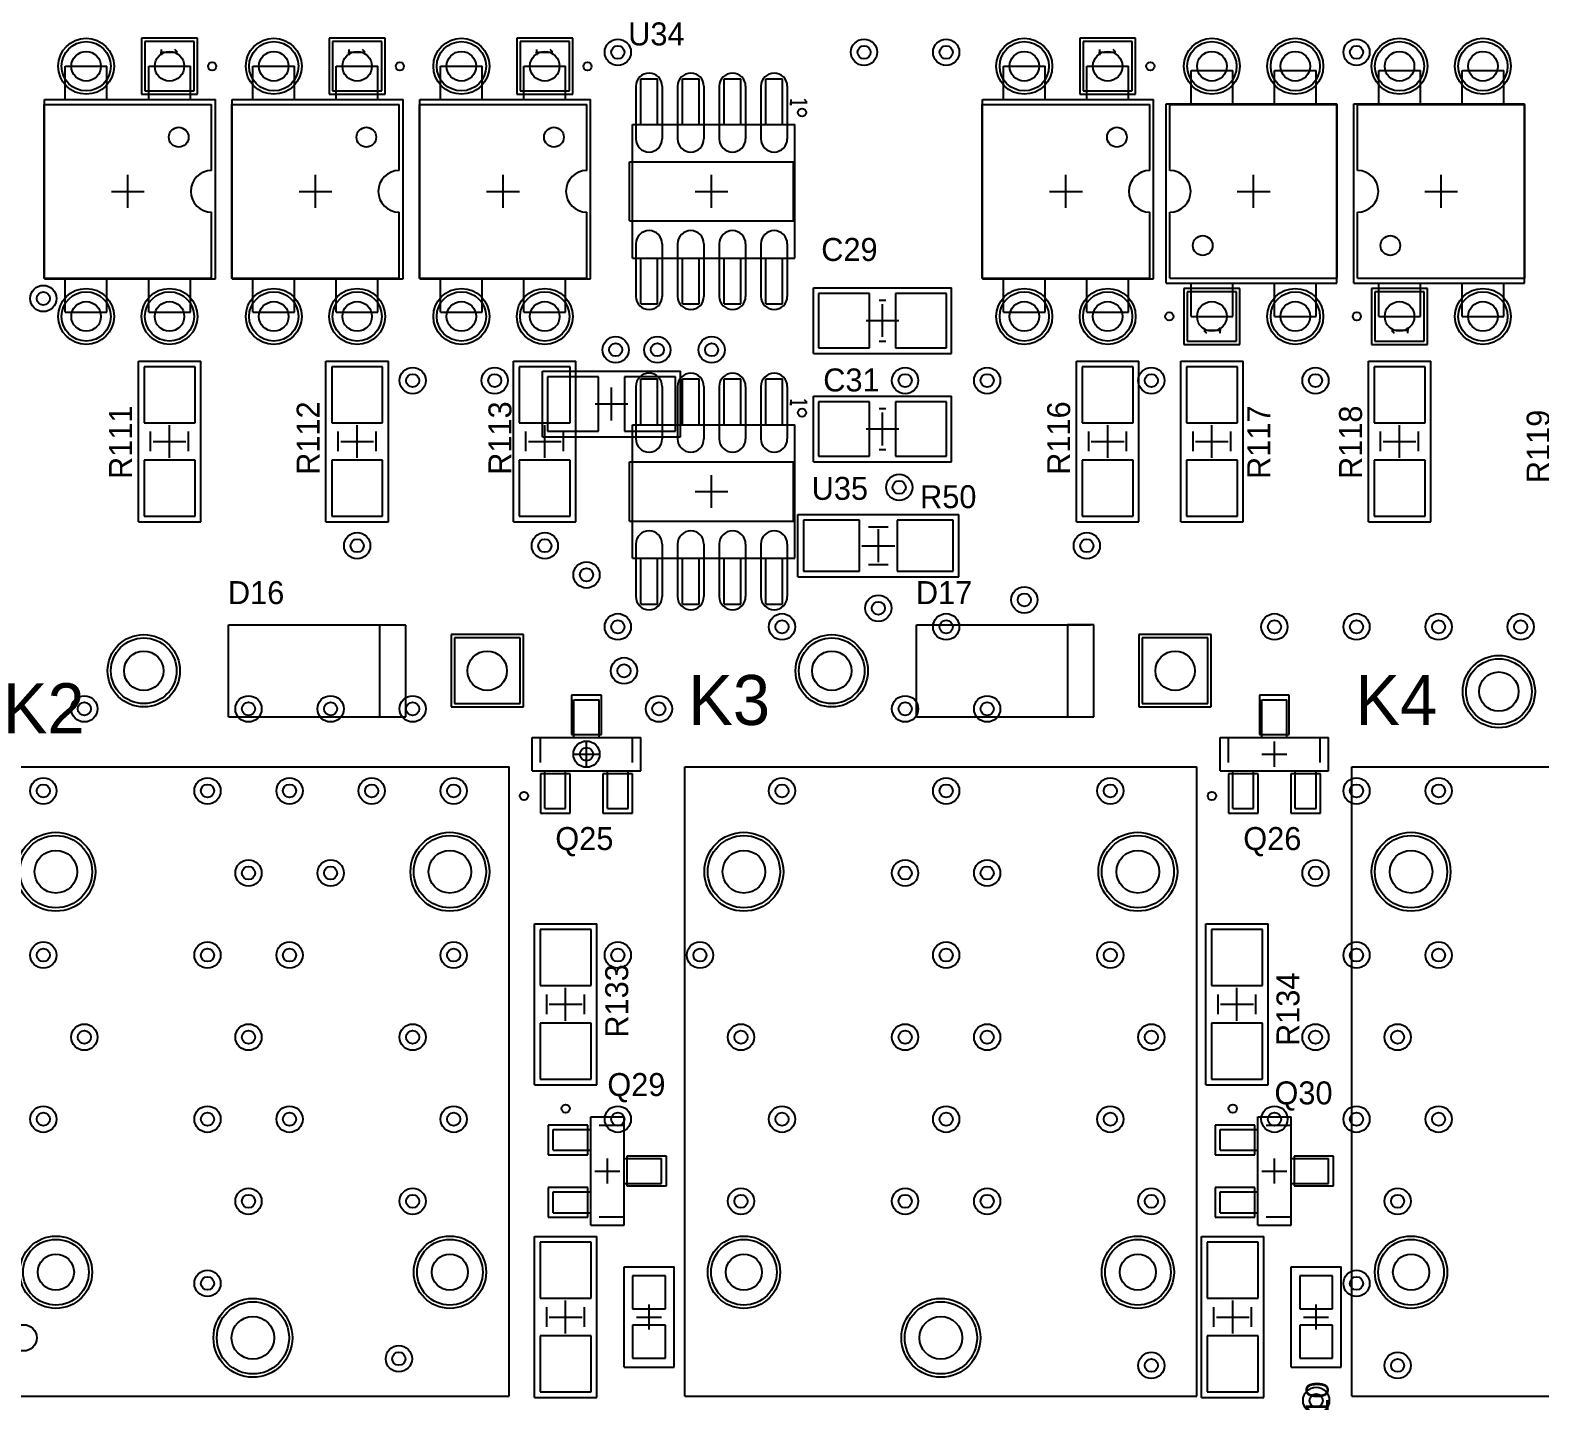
# Model space of a CAD drawing. Header units: millimetres. Extents: x 52 to 245, y 27 to 183.
# Drawn here: x 120.85 to 166.83, y 51.42 to 93.17 of the extents above; entities that cross this region are included whole.
import ezdxf

# ---------------------------------------------------------------- set-up
doc = ezdxf.new("R2010")
doc.units = ezdxf.units.MM
for name, color, linetype in [('BottomSolder', 6, 'Continuous'), ('Mechanical15', 56, 'Continuous'), ('MultiLayer', 9, 'Continuous'), ('PadHoleLayer', 156, 'Continuous'), ('TopOverlay', 2, 'Continuous'), ('TopSolder', 216, 'Continuous'), ('ViaHoleLayer', 16, 'Continuous')]:
    doc.layers.add(name, color=color, linetype=linetype)

msp = doc.modelspace()

# ---------------------------------------------------------------- linework, layer by layer
at = {"layer": 'BottomSolder'}
for p, q in [((125.946, 92.927), (124.243, 92.927)), ((124.243, 92.927), (124.243, 91.223)), ((125.946, 91.223), (125.946, 92.927)), ((131.661, 92.927), (129.958, 92.927)), ((129.958, 92.927), (129.958, 91.223)), ((131.661, 91.223), (131.661, 92.927)), ((137.376, 92.927), (135.673, 92.927)), ((135.673, 92.927), (135.673, 91.223)), ((137.376, 91.223), (137.376, 92.927)), ((154.522, 92.927), (152.818, 92.927)), ((152.818, 92.927), (152.818, 91.223)), ((154.522, 91.223), (154.522, 92.927)), ((124.243, 91.223), (125.946, 91.223)), ((129.958, 91.223), (131.661, 91.223)), ((135.673, 91.223), (137.376, 91.223)), ((152.818, 91.223), (154.522, 91.223)), ((157.697, 85.307), (155.993, 85.307)), ((155.993, 85.307), (155.993, 83.603)), ((157.697, 83.603), (157.697, 85.307)), ((163.412, 85.307), (161.708, 85.307)), ((161.708, 85.307), (161.708, 83.603)), ((163.412, 83.603), (163.412, 85.307)), ((155.993, 83.603), (157.697, 83.603)), ((161.708, 83.603), (163.412, 83.603)), ((138.159, 82.615), (136.605, 82.615)), ((136.605, 82.615), (136.605, 80.961)), ((138.159, 80.961), (138.159, 82.615)), ((140.509, 82.615), (138.955, 82.615)), ((138.955, 82.615), (138.955, 80.961)), ((140.509, 80.961), (140.509, 82.615)), ((136.605, 80.961), (138.159, 80.961)), ((138.955, 80.961), (140.509, 80.961)), ((133.668, 74.762), (133.668, 72.558)), ((135.872, 74.762), (133.668, 74.762)), ((135.872, 72.558), (135.872, 74.762)), ((154.623, 74.762), (154.623, 72.558)), ((156.827, 74.762), (154.623, 74.762)), ((156.827, 72.558), (156.827, 74.762)), ((133.668, 72.558), (135.872, 72.558)), ((154.623, 72.558), (156.827, 72.558))]:
    msp.add_line(p, q, dxfattribs=at)
for centre, radius in [((122.554, 92.075), 0.852), ((128.269, 92.075), 0.852), ((133.984, 92.075), 0.852), ((151.13, 92.075), 0.852), ((156.845, 92.075), 0.852), ((159.385, 92.075), 0.852), ((162.56, 92.075), 0.852), ((165.1, 92.075), 0.852), ((122.554, 84.455), 0.852), ((125.094, 84.455), 0.852), ((128.269, 84.455), 0.852), ((130.809, 84.455), 0.852), ((133.984, 84.455), 0.852), ((136.524, 84.455), 0.852), ((151.13, 84.455), 0.852), ((153.67, 84.455), 0.852), ((159.385, 84.455), 0.852), ((165.1, 84.455), 0.852), ((124.31, 73.66), 1.102), ((145.265, 73.66), 1.102), ((165.585, 73.025), 1.102), ((121.635, 67.54), 1.202), ((133.635, 67.54), 1.202), ((142.59, 67.54), 1.202), ((154.59, 67.54), 1.202), ((162.91, 67.54), 1.202), ((121.635, 55.34), 1.102), ((133.635, 55.34), 1.102), ((142.59, 55.34), 1.102), ((154.59, 55.34), 1.102), ((162.91, 55.34), 1.102), ((127.635, 53.34), 1.202), ((148.59, 53.34), 1.202)]:
    msp.add_circle(centre, radius, dxfattribs=at)
at = {"layer": 'Mechanical15'}
for p, q in [((124.84, 92.583), (124.84, 92.416)), ((124.84, 92.416), (124.84, 92.5)), ((124.84, 92.5), (125.34, 92.5)), ((125.34, 92.5), (125.257, 92.583)), ((130.555, 92.583), (130.555, 92.416)), ((130.555, 92.416), (130.555, 92.5)), ((130.555, 92.5), (131.055, 92.5)), ((131.055, 92.5), (130.972, 92.583)), ((136.27, 92.583), (136.27, 92.416)), ((136.27, 92.416), (136.27, 92.5)), ((136.27, 92.5), (136.77, 92.5)), ((136.77, 92.5), (136.687, 92.583)), ((153.416, 92.583), (153.416, 92.416)), ((153.416, 92.416), (153.416, 92.5)), ((153.416, 92.5), (153.916, 92.5)), ((153.916, 92.5), (153.833, 92.583)), ((121.919, 91.059), (121.919, 92.075)), ((121.919, 92.075), (123.189, 92.075)), ((123.189, 91.059), (123.189, 92.075)), ((124.459, 92.075), (125.729, 92.075)), ((124.459, 91.059), (124.459, 92.075)), ((125.729, 91.059), (125.729, 92.075)), ((127.634, 91.059), (127.634, 92.075)), ((127.634, 92.075), (128.904, 92.075)), ((128.904, 91.059), (128.904, 92.075)), ((130.174, 92.075), (131.444, 92.075)), ((130.174, 91.059), (130.174, 92.075)), ((131.444, 91.059), (131.444, 92.075)), ((133.349, 91.059), (133.349, 92.075)), ((133.349, 92.075), (134.619, 92.075)), ((134.619, 91.059), (134.619, 92.075)), ((135.889, 92.075), (137.159, 92.075)), ((135.889, 91.059), (135.889, 92.075)), ((137.159, 91.059), (137.159, 92.075)), ((150.495, 92.075), (151.765, 92.075)), ((150.495, 91.059), (150.495, 92.075)), ((151.765, 91.059), (151.765, 92.075)), ((153.035, 91.059), (153.035, 92.075)), ((153.035, 92.075), (154.305, 92.075)), ((154.305, 91.059), (154.305, 92.075)), ((139.446, 91.694), (139.954, 91.694)), ((139.446, 90.297), (139.446, 91.694)), ((139.954, 90.297), (139.954, 91.694)), ((140.716, 91.694), (141.224, 91.694)), ((140.716, 90.297), (140.716, 91.694)), ((141.224, 90.297), (141.224, 91.694)), ((141.986, 91.694), (142.494, 91.694)), ((141.986, 90.297), (141.986, 91.694)), ((142.494, 90.297), (142.494, 91.694)), ((143.256, 90.297), (143.256, 91.694)), ((143.256, 91.694), (143.764, 91.694)), ((143.764, 90.297), (143.764, 91.694)), ((156.21, 90.932), (156.21, 91.948)), ((156.21, 91.948), (157.48, 91.948)), ((157.48, 90.932), (157.48, 91.948)), ((158.75, 90.932), (158.75, 91.948)), ((158.75, 91.948), (160.02, 91.948)), ((160.02, 90.932), (160.02, 91.948)), ((161.925, 90.932), (161.925, 91.948)), ((161.925, 91.948), (163.195, 91.948)), ((163.195, 90.932), (163.195, 91.948)), ((164.465, 90.932), (164.465, 91.948)), ((164.465, 91.948), (165.735, 91.948)), ((165.735, 90.932), (165.735, 91.948)), ((121.284, 85.598), (121.284, 91.059)), ((121.284, 91.059), (126.491, 91.059)), ((126.491, 85.598), (126.491, 91.059)), ((126.999, 85.598), (126.999, 91.059)), ((126.999, 91.059), (132.206, 91.059)), ((132.206, 85.598), (132.206, 91.059)), ((132.714, 85.598), (132.714, 91.059)), ((132.714, 91.059), (137.921, 91.059)), ((137.921, 85.598), (137.921, 91.059)), ((144.018, 91.059), (144.018, 90.892)), ((144.518, 90.976), (144.435, 91.059)), ((149.86, 91.059), (155.067, 91.059)), ((149.86, 85.598), (149.86, 91.059)), ((155.067, 85.598), (155.067, 91.059)), ((144.018, 90.892), (144.018, 90.976)), ((144.018, 90.976), (144.518, 90.976)), ((155.448, 85.471), (155.448, 90.932)), ((155.448, 90.932), (160.655, 90.932)), ((160.655, 85.471), (160.655, 90.932)), ((161.163, 85.471), (161.163, 90.932)), ((161.163, 90.932), (166.37, 90.932)), ((166.37, 85.471), (166.37, 90.932)), ((139.192, 86.233), (139.192, 90.297)), ((139.192, 90.297), (144.145, 90.297)), ((144.145, 86.233), (144.145, 90.297)), ((123.824, 87.765), (123.824, 88.765)), ((129.539, 87.765), (129.539, 88.765)), ((135.254, 87.765), (135.254, 88.765)), ((141.605, 87.765), (141.605, 88.765)), ((152.4, 87.765), (152.4, 88.765)), ((158.115, 87.765), (158.115, 88.765)), ((163.83, 87.765), (163.83, 88.765)), ((123.324, 88.265), (124.324, 88.265)), ((129.039, 88.265), (130.039, 88.265)), ((134.754, 88.265), (135.754, 88.265)), ((141.105, 88.265), (142.105, 88.265)), ((151.9, 88.265), (152.9, 88.265)), ((157.615, 88.265), (158.615, 88.265)), ((163.33, 88.265), (164.33, 88.265)), ((139.192, 86.233), (144.145, 86.233)), ((139.446, 84.836), (139.446, 86.233)), ((139.954, 84.836), (139.954, 86.233)), ((140.716, 84.836), (140.716, 86.233)), ((141.224, 84.836), (141.224, 86.233)), ((141.986, 84.836), (141.986, 86.233)), ((142.494, 84.836), (142.494, 86.233)), ((143.256, 84.836), (143.256, 86.233)), ((143.764, 84.836), (143.764, 86.233)), ((121.284, 85.598), (126.491, 85.598)), ((121.919, 84.582), (121.919, 85.598)), ((123.189, 84.582), (123.189, 85.598)), ((124.459, 84.582), (124.459, 85.598)), ((125.729, 84.582), (125.729, 85.598)), ((126.999, 85.598), (132.206, 85.598)), ((127.634, 84.582), (127.634, 85.598)), ((128.904, 84.582), (128.904, 85.598)), ((130.174, 84.582), (130.174, 85.598)), ((131.444, 84.582), (131.444, 85.598)), ((132.714, 85.598), (137.921, 85.598)), ((133.349, 84.582), (133.349, 85.598)), ((134.619, 84.582), (134.619, 85.598)), ((135.889, 84.582), (135.889, 85.598)), ((137.159, 84.582), (137.159, 85.598)), ((149.86, 85.598), (155.067, 85.598)), ((150.495, 84.582), (150.495, 85.598)), ((151.765, 84.582), (151.765, 85.598)), ((153.035, 84.582), (153.035, 85.598)), ((154.305, 84.582), (154.305, 85.598)), ((144.712, 83.328), (144.712, 85.328)), ((144.712, 85.328), (148.912, 85.328)), ((148.912, 83.328), (148.912, 85.328)), ((155.448, 85.471), (160.655, 85.471)), ((156.21, 84.455), (156.21, 85.471)), ((157.48, 84.455), (157.48, 85.471)), ((158.75, 84.455), (158.75, 85.471)), ((160.02, 84.455), (160.02, 85.471)), ((161.163, 85.471), (166.37, 85.471)), ((161.925, 84.455), (161.925, 85.471)), ((163.195, 84.455), (163.195, 85.471)), ((164.465, 84.455), (164.465, 85.471)), ((165.735, 84.455), (165.735, 85.471)), ((139.446, 84.836), (139.954, 84.836)), ((140.716, 84.836), (141.224, 84.836)), ((141.986, 84.836), (142.494, 84.836)), ((143.256, 84.836), (143.764, 84.836)), ((146.812, 83.828), (146.812, 84.828)), ((121.919, 84.582), (123.189, 84.582)), ((124.459, 84.582), (125.729, 84.582)), ((127.634, 84.582), (128.904, 84.582)), ((130.174, 84.582), (131.444, 84.582)), ((133.349, 84.582), (134.619, 84.582)), ((135.889, 84.582), (137.159, 84.582)), ((146.312, 84.328), (147.312, 84.328)), ((150.495, 84.582), (151.765, 84.582)), ((153.035, 84.582), (154.305, 84.582)), ((156.21, 84.455), (157.48, 84.455)), ((158.75, 84.455), (160.02, 84.455)), ((161.925, 84.455), (163.195, 84.455)), ((164.465, 84.455), (165.735, 84.455)), ((157.099, 84.03), (156.599, 84.03)), ((156.599, 84.03), (156.682, 83.947)), ((157.099, 83.947), (157.099, 84.114)), ((157.099, 84.114), (157.099, 84.03)), ((162.814, 84.03), (162.314, 84.03)), ((162.314, 84.03), (162.397, 83.947)), ((162.814, 83.947), (162.814, 84.114)), ((162.814, 84.114), (162.814, 84.03)), ((144.712, 83.328), (148.912, 83.328)), ((124.144, 83.095), (126.044, 83.095)), ((124.144, 78.195), (124.144, 83.095)), ((126.044, 78.195), (126.044, 83.095)), ((129.859, 83.095), (131.759, 83.095)), ((129.859, 78.195), (129.859, 83.095)), ((131.759, 78.195), (131.759, 83.095)), ((135.574, 83.095), (137.474, 83.095)), ((135.574, 78.195), (135.574, 83.095)), ((136.457, 80.788), (136.457, 82.788)), ((136.457, 82.788), (140.657, 82.788)), ((137.474, 78.195), (137.474, 83.095)), ((140.657, 80.788), (140.657, 82.788)), ((152.72, 83.095), (154.62, 83.095)), ((152.72, 78.195), (152.72, 83.095)), ((154.62, 78.195), (154.62, 83.095)), ((155.895, 83.095), (157.795, 83.095)), ((155.895, 78.195), (155.895, 83.095)), ((157.795, 78.195), (157.795, 83.095)), ((161.61, 83.095), (163.51, 83.095)), ((161.61, 78.195), (161.61, 83.095)), ((163.51, 78.195), (163.51, 83.095)), ((139.446, 81.153), (139.446, 82.55)), ((139.446, 82.55), (139.954, 82.55)), ((139.954, 81.153), (139.954, 82.55)), ((140.716, 81.153), (140.716, 82.55)), ((140.716, 82.55), (141.224, 82.55)), ((141.224, 81.153), (141.224, 82.55)), ((141.986, 81.153), (141.986, 82.55)), ((141.986, 82.55), (142.494, 82.55)), ((142.494, 81.153), (142.494, 82.55)), ((143.256, 82.55), (143.764, 82.55)), ((143.256, 81.153), (143.256, 82.55)), ((143.764, 81.153), (143.764, 82.55)), ((138.557, 81.288), (138.557, 82.288)), ((144.018, 81.915), (144.018, 81.748)), ((144.518, 81.832), (144.435, 81.915)), ((144.712, 80.026), (144.712, 82.026)), ((144.712, 82.026), (148.912, 82.026)), ((148.912, 80.026), (148.912, 82.026)), ((138.057, 81.788), (139.057, 81.788)), ((144.018, 81.748), (144.018, 81.832)), ((144.018, 81.832), (144.518, 81.832)), ((146.812, 80.526), (146.812, 81.526)), ((125.094, 80.145), (125.094, 81.145)), ((130.809, 80.145), (130.809, 81.145)), ((136.524, 80.145), (136.524, 81.145)), ((139.192, 81.153), (144.145, 81.153)), ((139.192, 77.089), (139.192, 81.153)), ((144.145, 77.089), (144.145, 81.153)), ((146.312, 81.026), (147.312, 81.026)), ((153.67, 80.145), (153.67, 81.145)), ((156.845, 80.145), (156.845, 81.145)), ((162.56, 80.145), (162.56, 81.145)), ((124.594, 80.645), (125.594, 80.645)), ((130.309, 80.645), (131.309, 80.645)), ((136.024, 80.645), (137.024, 80.645)), ((136.457, 80.788), (140.657, 80.788)), ((153.17, 80.645), (154.17, 80.645)), ((156.345, 80.645), (157.345, 80.645)), ((162.06, 80.645), (163.06, 80.645)), ((144.712, 80.026), (148.912, 80.026)), ((141.605, 78.621), (141.605, 79.621)), ((141.105, 79.121), (142.105, 79.121)), ((124.144, 78.195), (126.044, 78.195)), ((129.859, 78.195), (131.759, 78.195)), ((135.574, 78.195), (137.474, 78.195)), ((144.235, 78.42), (149.135, 78.42)), ((144.235, 76.52), (144.235, 78.42)), ((149.135, 76.52), (149.135, 78.42)), ((152.72, 78.195), (154.62, 78.195)), ((155.895, 78.195), (157.795, 78.195)), ((161.61, 78.195), (163.51, 78.195)), ((146.685, 76.97), (146.685, 77.97)), ((146.185, 77.47), (147.185, 77.47)), ((139.192, 77.089), (144.145, 77.089)), ((139.446, 75.692), (139.446, 77.089)), ((139.954, 75.692), (139.954, 77.089)), ((140.716, 75.692), (140.716, 77.089)), ((141.224, 75.692), (141.224, 77.089)), ((141.986, 75.692), (141.986, 77.089)), ((142.494, 75.692), (142.494, 77.089)), ((143.256, 75.692), (143.256, 77.089)), ((143.764, 75.692), (143.764, 77.089)), ((144.235, 76.52), (149.135, 76.52)), ((139.446, 75.692), (139.954, 75.692)), ((140.716, 75.692), (141.224, 75.692)), ((141.986, 75.692), (142.494, 75.692)), ((143.256, 75.692), (143.764, 75.692)), ((137.414, 71.628), (137.414, 72.771)), ((137.414, 72.771), (138.176, 72.771)), ((138.176, 71.628), (138.176, 72.771)), ((158.369, 72.771), (159.131, 72.771)), ((158.369, 71.628), (158.369, 72.771)), ((159.131, 71.628), (159.131, 72.771)), ((136.144, 70.612), (136.144, 71.628)), ((136.144, 71.628), (139.446, 71.628)), ((137.795, 70.739), (137.795, 71.501)), ((139.446, 70.612), (139.446, 71.628)), ((157.099, 71.628), (160.401, 71.628)), ((157.099, 70.612), (157.099, 71.628)), ((158.75, 70.739), (158.75, 71.501)), ((160.401, 70.612), (160.401, 71.628)), ((137.414, 71.12), (138.176, 71.12)), ((158.369, 71.12), (159.131, 71.12)), ((136.144, 70.612), (139.446, 70.612)), ((136.525, 69.469), (136.525, 70.612)), ((137.16, 69.469), (137.16, 70.612)), ((138.43, 69.469), (138.43, 70.612)), ((139.065, 69.469), (139.065, 70.612)), ((157.099, 70.612), (160.401, 70.612)), ((157.48, 69.469), (157.48, 70.612)), ((158.115, 69.469), (158.115, 70.612)), ((159.385, 69.469), (159.385, 70.612)), ((160.02, 69.469), (160.02, 70.612)), ((136.525, 69.469), (137.16, 69.469)), ((138.43, 69.469), (139.065, 69.469)), ((157.48, 69.469), (158.115, 69.469)), ((159.385, 69.469), (160.02, 69.469)), ((136.21, 65.95), (138.11, 65.95)), ((136.21, 61.05), (136.21, 65.95)), ((138.11, 61.05), (138.11, 65.95)), ((156.657, 65.95), (158.557, 65.95)), ((156.657, 61.05), (156.657, 65.95)), ((158.557, 61.05), (158.557, 65.95)), ((137.16, 63), (137.16, 64)), ((157.607, 63), (157.607, 64)), ((136.66, 63.5), (137.66, 63.5)), ((157.107, 63.5), (158.107, 63.5)), ((136.21, 61.05), (138.11, 61.05)), ((156.657, 61.05), (158.557, 61.05)), ((137.922, 56.769), (137.922, 60.071)), ((137.922, 60.071), (138.938, 60.071)), ((138.938, 56.769), (138.938, 60.071)), ((158.242, 60.071), (159.258, 60.071)), ((158.242, 56.769), (158.242, 60.071)), ((159.258, 56.769), (159.258, 60.071)), ((136.779, 59.055), (136.779, 59.69)), ((136.779, 59.69), (137.922, 59.69)), ((157.099, 59.69), (158.242, 59.69)), ((157.099, 59.055), (157.099, 59.69)), ((136.779, 59.055), (137.922, 59.055)), ((157.099, 59.055), (158.242, 59.055)), ((138.049, 58.42), (138.811, 58.42)), ((138.43, 58.039), (138.43, 58.801)), ((138.938, 58.801), (140.081, 58.801)), ((140.081, 58.039), (140.081, 58.801)), ((158.369, 58.42), (159.131, 58.42)), ((158.75, 58.039), (158.75, 58.801)), ((159.258, 58.801), (160.401, 58.801)), ((160.401, 58.039), (160.401, 58.801)), ((138.938, 58.039), (140.081, 58.039)), ((159.258, 58.039), (160.401, 58.039)), ((136.779, 57.15), (136.779, 57.785)), ((136.779, 57.785), (137.922, 57.785)), ((157.099, 57.785), (158.242, 57.785)), ((157.099, 57.15), (157.099, 57.785)), ((136.779, 57.15), (137.922, 57.15)), ((157.099, 57.15), (158.242, 57.15)), ((137.922, 56.769), (138.938, 56.769)), ((158.242, 56.769), (159.258, 56.769)), ((136.21, 56.425), (138.11, 56.425)), ((136.21, 51.525), (136.21, 56.425)), ((138.11, 51.525), (138.11, 56.425)), ((156.53, 56.425), (158.43, 56.425)), ((156.53, 51.525), (156.53, 56.425)), ((158.43, 51.525), (158.43, 56.425)), ((138.938, 55.499), (140.462, 55.499)), ((138.938, 52.451), (138.938, 55.499)), ((140.462, 52.451), (140.462, 55.499)), ((159.258, 55.499), (160.782, 55.499)), ((159.258, 52.451), (159.258, 55.499)), ((160.782, 52.451), (160.782, 55.499)), ((137.16, 53.475), (137.16, 54.475)), ((139.7, 53.594), (139.7, 54.356)), ((157.48, 53.475), (157.48, 54.475)), ((160.02, 53.594), (160.02, 54.356)), ((136.66, 53.975), (137.66, 53.975)), ((139.319, 53.975), (140.081, 53.975)), ((156.98, 53.975), (157.98, 53.975)), ((159.639, 53.975), (160.401, 53.975)), ((138.938, 52.451), (140.462, 52.451)), ((159.258, 52.451), (160.782, 52.451)), ((136.21, 51.525), (138.11, 51.525)), ((156.53, 51.525), (158.43, 51.525))]:
    msp.add_line(p, q, dxfattribs=at)
at = {"layer": 'MultiLayer'}
for p, q in [((125.844, 92.825), (124.344, 92.825)), ((124.344, 92.825), (124.344, 91.325)), ((125.844, 91.325), (125.844, 92.825)), ((131.559, 92.825), (130.059, 92.825)), ((130.059, 92.825), (130.059, 91.325)), ((131.559, 91.325), (131.559, 92.825)), ((137.274, 92.825), (135.774, 92.825)), ((135.774, 92.825), (135.774, 91.325)), ((137.274, 91.325), (137.274, 92.825)), ((154.42, 92.825), (152.92, 92.825)), ((152.92, 92.825), (152.92, 91.325)), ((154.42, 91.325), (154.42, 92.825)), ((124.344, 91.325), (125.844, 91.325)), ((130.059, 91.325), (131.559, 91.325)), ((135.774, 91.325), (137.274, 91.325)), ((152.92, 91.325), (154.42, 91.325)), ((157.595, 85.205), (156.095, 85.205)), ((156.095, 85.205), (156.095, 83.705)), ((157.595, 83.705), (157.595, 85.205)), ((163.31, 85.205), (161.81, 85.205)), ((161.81, 85.205), (161.81, 83.705)), ((163.31, 83.705), (163.31, 85.205)), ((156.095, 83.705), (157.595, 83.705)), ((161.81, 83.705), (163.31, 83.705)), ((133.77, 74.66), (133.77, 72.66)), ((135.77, 74.66), (133.77, 74.66)), ((135.77, 72.66), (135.77, 74.66)), ((154.725, 74.66), (154.725, 72.66)), ((156.725, 74.66), (154.725, 74.66)), ((156.725, 72.66), (156.725, 74.66)), ((133.77, 72.66), (135.77, 72.66)), ((154.725, 72.66), (156.725, 72.66))]:
    msp.add_line(p, q, dxfattribs=at)
for centre, radius in [((138.75, 92.5), 0.4), ((146.25, 92.5), 0.4), ((148.75, 92.5), 0.4), ((161.25, 92.5), 0.4), ((122.554, 92.075), 0.75), ((128.269, 92.075), 0.75), ((133.984, 92.075), 0.75), ((151.13, 92.075), 0.75), ((156.845, 92.075), 0.75), ((159.385, 92.075), 0.75), ((162.56, 92.075), 0.75), ((165.1, 92.075), 0.75), ((121.25, 85), 0.4), ((122.554, 84.455), 0.75), ((125.094, 84.455), 0.75), ((128.269, 84.455), 0.75), ((130.809, 84.455), 0.75), ((133.984, 84.455), 0.75), ((136.524, 84.455), 0.75), ((151.13, 84.455), 0.75), ((153.67, 84.455), 0.75), ((159.385, 84.455), 0.75), ((165.1, 84.455), 0.75), ((138.684, 83.439), 0.4), ((139.954, 83.439), 0.4), ((141.605, 83.439), 0.4), ((132.5, 82.5), 0.4), ((135, 82.5), 0.4), ((147.5, 82.5), 0.4), ((150, 82.5), 0.4), ((155, 82.5), 0.4), ((160, 82.5), 0.4), ((147.32, 79.248), 0.4), ((130.81, 77.47), 0.4), ((136.525, 77.47), 0.4), ((153.035, 77.47), 0.4), ((137.795, 76.581), 0.4), ((146.685, 75.565), 0.4), ((151.13, 75.819), 0.4), ((138.75, 75), 0.4), ((143.75, 75), 0.4), ((148.75, 75), 0.4), ((158.75, 75), 0.4), ((161.25, 75), 0.4), ((163.75, 75), 0.4), ((166.25, 75), 0.4), ((124.31, 73.66), 1), ((145.265, 73.66), 1), ((138.938, 73.66), 0.4), ((165.585, 73.025), 1), ((122.5, 72.5), 0.4), ((127.5, 72.5), 0.4), ((130, 72.5), 0.4), ((132.5, 72.5), 0.4), ((140, 72.5), 0.4), ((147.5, 72.5), 0.4), ((150, 72.5), 0.4), ((137.795, 71.12), 0.4), ((121.25, 70), 0.4), ((126.25, 70), 0.4), ((128.75, 70), 0.4), ((131.25, 70), 0.4), ((133.75, 70), 0.4), ((143.75, 70), 0.4), ((148.75, 70), 0.4), ((153.75, 70), 0.4), ((161.25, 70), 0.4), ((163.75, 70), 0.4), ((121.635, 67.54), 1.1), ((133.635, 67.54), 1.1), ((142.59, 67.54), 1.1), ((154.59, 67.54), 1.1), ((162.91, 67.54), 1.1), ((127.5, 67.5), 0.4), ((130, 67.5), 0.4), ((147.5, 67.5), 0.4), ((150, 67.5), 0.4), ((160, 67.5), 0.4), ((121.25, 65), 0.4), ((126.25, 65), 0.4), ((128.75, 65), 0.4), ((133.75, 65), 0.4), ((138.75, 65), 0.4), ((141.25, 65), 0.4), ((148.75, 65), 0.4), ((153.75, 65), 0.4), ((161.25, 65), 0.4), ((163.75, 65), 0.4), ((122.5, 62.5), 0.4), ((127.5, 62.5), 0.4), ((132.5, 62.5), 0.4), ((142.5, 62.5), 0.4), ((147.5, 62.5), 0.4), ((150, 62.5), 0.4), ((155, 62.5), 0.4), ((160, 62.5), 0.4), ((162.5, 62.5), 0.4), ((121.25, 60), 0.4), ((126.25, 60), 0.4), ((128.75, 60), 0.4), ((133.75, 60), 0.4), ((138.75, 60), 0.4), ((143.75, 60), 0.4), ((148.75, 60), 0.4), ((153.75, 60), 0.4), ((158.75, 60), 0.4), ((161.25, 60), 0.4), ((163.75, 60), 0.4), ((127.5, 57.5), 0.4), ((132.5, 57.5), 0.4), ((142.5, 57.5), 0.4), ((147.5, 57.5), 0.4), ((150, 57.5), 0.4), ((155, 57.5), 0.4), ((162.5, 57.5), 0.4), ((121.635, 55.34), 1), ((133.635, 55.34), 1), ((142.59, 55.34), 1), ((154.59, 55.34), 1), ((162.91, 55.34), 1), ((126.25, 55), 0.4), ((161.25, 55), 0.4), ((127.635, 53.34), 1.1), ((148.59, 53.34), 1.1), ((120.65, 53.34), 0.4), ((132.08, 52.705), 0.4), ((155, 52.5), 0.4), ((162.5, 52.5), 0.4), ((160.02, 51.435), 0.4)]:
    msp.add_circle(centre, radius, dxfattribs=at)
at = {"layer": 'PadHoleLayer'}
for centre, radius in [((122.554, 92.075), 0.45), ((125.094, 92.075), 0.45), ((128.269, 92.075), 0.45), ((130.809, 92.075), 0.45), ((133.984, 92.075), 0.45), ((136.524, 92.075), 0.45), ((151.13, 92.075), 0.45), ((153.67, 92.075), 0.45), ((156.845, 92.075), 0.45), ((159.385, 92.075), 0.45), ((162.56, 92.075), 0.45), ((165.1, 92.075), 0.45), ((122.554, 84.455), 0.45), ((125.094, 84.455), 0.45), ((128.269, 84.455), 0.45), ((130.809, 84.455), 0.45), ((133.984, 84.455), 0.45), ((136.524, 84.455), 0.45), ((151.13, 84.455), 0.45), ((153.67, 84.455), 0.45), ((156.845, 84.455), 0.45), ((159.385, 84.455), 0.45), ((162.56, 84.455), 0.45), ((165.1, 84.455), 0.45), ((124.31, 73.66), 0.6), ((134.77, 73.66), 0.6), ((145.265, 73.66), 0.6), ((155.725, 73.66), 0.6), ((165.585, 73.025), 0.6), ((121.635, 67.54), 0.65), ((133.635, 67.54), 0.65), ((142.59, 67.54), 0.65), ((154.59, 67.54), 0.65), ((162.91, 67.54), 0.65), ((121.635, 55.34), 0.55), ((133.635, 55.34), 0.55), ((142.59, 55.34), 0.55), ((154.59, 55.34), 0.55), ((162.91, 55.34), 0.55), ((127.635, 53.34), 0.65), ((148.59, 53.34), 0.65)]:
    msp.add_circle(centre, radius, dxfattribs=at)
at = {"layer": 'TopOverlay'}
for p, q in [((121.274, 85.615), (121.274, 90.915)), ((121.274, 90.915), (126.374, 90.915)), ((126.374, 88.9), (126.374, 90.915)), ((126.989, 85.615), (126.989, 90.915)), ((126.989, 90.915), (132.089, 90.915)), ((132.089, 88.9), (132.089, 90.915)), ((132.704, 85.615), (132.704, 90.915)), ((132.704, 90.915), (137.804, 90.915)), ((137.804, 88.9), (137.804, 90.915)), ((149.85, 90.915), (154.95, 90.915)), ((149.85, 85.615), (149.85, 90.915)), ((154.95, 88.9), (154.95, 90.915)), ((155.565, 88.9), (155.565, 90.915)), ((155.565, 90.915), (160.665, 90.915)), ((160.665, 85.615), (160.665, 90.915)), ((161.28, 88.9), (161.28, 90.915)), ((161.28, 90.915), (166.38, 90.915)), ((166.38, 85.615), (166.38, 90.915)), ((139.105, 87.365), (139.105, 89.165)), ((139.105, 89.165), (144.105, 89.165)), ((144.105, 87.365), (144.105, 89.165)), ((126.374, 85.615), (126.374, 87.63)), ((132.089, 85.615), (132.089, 87.63)), ((137.804, 85.615), (137.804, 87.63)), ((154.95, 85.615), (154.95, 87.63)), ((155.565, 85.615), (155.565, 87.63)), ((161.28, 85.615), (161.28, 87.63)), ((139.105, 87.365), (144.105, 87.365)), ((121.274, 85.615), (126.374, 85.615)), ((126.989, 85.615), (132.089, 85.615)), ((132.704, 85.615), (137.804, 85.615)), ((149.85, 85.615), (154.95, 85.615)), ((155.565, 85.615), (160.665, 85.615)), ((161.28, 85.615), (166.38, 85.615)), ((146.712, 84.953), (146.912, 84.953)), ((146.712, 83.703), (146.912, 83.703)), ((146.712, 81.651), (146.912, 81.651)), ((124.519, 80.345), (124.519, 80.945)), ((125.669, 80.345), (125.669, 80.945)), ((130.234, 80.345), (130.234, 80.945)), ((131.384, 80.345), (131.384, 80.945)), ((135.949, 80.345), (135.949, 80.945)), ((137.099, 80.345), (137.099, 80.945)), ((153.095, 80.345), (153.095, 80.945)), ((154.245, 80.345), (154.245, 80.945)), ((156.27, 80.345), (156.27, 80.945)), ((157.42, 80.345), (157.42, 80.945)), ((161.985, 80.345), (161.985, 80.945)), ((163.135, 80.345), (163.135, 80.945)), ((139.105, 80.021), (144.105, 80.021)), ((139.105, 78.221), (139.105, 80.021)), ((144.105, 78.221), (144.105, 80.021)), ((146.712, 80.401), (146.912, 80.401)), ((139.105, 78.221), (144.105, 78.221)), ((146.385, 78.045), (146.985, 78.045)), ((146.385, 76.895), (146.985, 76.895)), ((126.89, 72.26), (126.89, 75.06)), ((126.89, 75.06), (132.19, 75.06)), ((131.49, 75.053), (131.49, 72.253)), ((132.29, 75.053), (131.49, 75.053)), ((132.29, 72.253), (132.29, 75.053)), ((147.845, 75.06), (153.145, 75.06)), ((147.845, 72.26), (147.845, 75.06)), ((152.445, 75.06), (152.445, 72.26)), ((153.245, 75.06), (152.445, 75.06)), ((153.245, 72.26), (153.245, 75.06)), ((126.89, 72.26), (132.19, 72.26)), ((131.49, 72.253), (132.29, 72.253)), ((147.845, 72.26), (153.145, 72.26)), ((152.445, 72.26), (153.245, 72.26)), ((136.398, 70.866), (136.398, 71.628)), ((136.398, 71.628), (136.906, 71.628)), ((138.557, 71.628), (139.192, 71.628)), ((139.192, 70.866), (139.192, 71.628)), ((157.353, 71.628), (157.861, 71.628)), ((157.353, 70.866), (157.353, 71.628)), ((159.512, 71.628), (160.147, 71.628)), ((160.147, 70.866), (160.147, 71.628)), ((119.835, 70.739), (121.031, 70.739)), ((121.031, 70.739), (135.435, 70.739)), ((135.435, 68.961), (135.435, 70.739)), ((140.79, 70.739), (141.986, 70.739)), ((140.79, 51.562), (140.79, 70.739)), ((141.986, 70.739), (156.39, 70.739)), ((156.39, 68.961), (156.39, 70.739)), ((161.11, 70.739), (162.306, 70.739)), ((161.11, 51.562), (161.11, 70.739)), ((162.306, 70.739), (176.71, 70.739)), ((135.435, 51.562), (135.435, 68.961)), ((156.39, 51.562), (156.39, 68.961)), ((136.585, 63.2), (136.585, 63.8)), ((137.735, 63.2), (137.735, 63.8)), ((157.032, 63.2), (157.032, 63.8)), ((158.182, 63.2), (158.182, 63.8)), ((138.176, 59.817), (138.938, 59.817)), ((138.938, 59.309), (138.938, 59.817)), ((158.496, 59.817), (159.258, 59.817)), ((159.258, 59.309), (159.258, 59.817)), ((138.938, 57.023), (138.938, 57.658)), ((159.258, 57.023), (159.258, 57.658)), ((138.176, 57.023), (138.938, 57.023)), ((158.496, 57.023), (159.258, 57.023)), ((136.585, 53.675), (136.585, 54.275)), ((137.735, 53.675), (137.735, 54.275)), ((156.905, 53.675), (156.905, 54.275)), ((158.055, 53.675), (158.055, 54.275)), ((119.835, 51.562), (135.435, 51.562)), ((140.79, 51.562), (156.39, 51.562)), ((161.11, 51.562), (176.71, 51.562))]:
    msp.add_line(p, q, dxfattribs=at)
for centre, radius in [((126.394, 92.075), 0.125), ((132.109, 92.075), 0.125), ((137.824, 92.075), 0.125), ((154.97, 92.075), 0.125), ((144.36, 90.665), 0.125), ((125.374, 89.915), 0.3), ((131.089, 89.915), 0.3), ((136.804, 89.915), 0.3), ((153.95, 89.915), 0.3), ((156.565, 86.615), 0.3), ((162.28, 86.615), 0.3), ((155.545, 84.455), 0.125), ((161.26, 84.455), 0.125), ((144.36, 81.521), 0.125), ((135.89, 69.85), 0.127), ((156.845, 69.85), 0.127), ((137.16, 60.325), 0.127), ((157.48, 60.325), 0.127)]:
    msp.add_circle(centre, radius, dxfattribs=at)
for centre, start, end in [((126.374, 88.265), 90, 270), ((132.089, 88.265), 90, 270), ((137.804, 88.265), 90, 270), ((154.95, 88.265), 90, 270), ((155.565, 88.265), 270, 90), ((161.28, 88.265), 270, 90)]:
    msp.add_arc(centre, 0.635, start, end, dxfattribs=at)
at = {"layer": 'TopSolder'}
for p, q in [((125.946, 92.927), (124.243, 92.927)), ((124.243, 92.927), (124.243, 91.223)), ((125.946, 91.223), (125.946, 92.927)), ((131.661, 92.927), (129.958, 92.927)), ((129.958, 92.927), (129.958, 91.223)), ((131.661, 91.223), (131.661, 92.927)), ((137.376, 92.927), (135.673, 92.927)), ((135.673, 92.927), (135.673, 91.223)), ((137.376, 91.223), (137.376, 92.927)), ((154.522, 92.927), (152.818, 92.927)), ((152.818, 92.927), (152.818, 91.223)), ((154.522, 91.223), (154.522, 92.927)), ((124.243, 91.223), (125.946, 91.223)), ((129.958, 91.223), (131.661, 91.223)), ((135.673, 91.223), (137.376, 91.223)), ((139.298, 91.465), (139.298, 89.865)), ((140.102, 91.465), (140.102, 89.865)), ((140.568, 91.465), (140.568, 89.865)), ((141.372, 91.465), (141.372, 89.865)), ((141.838, 91.465), (141.838, 89.865)), ((142.642, 91.465), (142.642, 89.865)), ((143.108, 91.465), (143.108, 89.865)), ((143.912, 91.465), (143.912, 89.865)), ((152.818, 91.223), (154.522, 91.223)), ((139.298, 86.665), (139.298, 85.065)), ((140.102, 86.665), (140.102, 85.065)), ((140.568, 86.665), (140.568, 85.065)), ((141.372, 86.665), (141.372, 85.065)), ((141.838, 86.665), (141.838, 85.065)), ((142.642, 86.665), (142.642, 85.065)), ((143.108, 86.665), (143.108, 85.065)), ((143.912, 86.665), (143.912, 85.065)), ((146.414, 85.155), (144.86, 85.155)), ((144.86, 85.155), (144.86, 83.501)), ((146.414, 83.501), (146.414, 85.155)), ((148.764, 85.155), (147.21, 85.155)), ((147.21, 85.155), (147.21, 83.501)), ((148.764, 83.501), (148.764, 85.155)), ((157.697, 85.307), (155.993, 85.307)), ((155.993, 85.307), (155.993, 83.603)), ((157.697, 83.603), (157.697, 85.307)), ((163.412, 85.307), (161.708, 85.307)), ((161.708, 85.307), (161.708, 83.603)), ((163.412, 83.603), (163.412, 85.307)), ((144.86, 83.501), (146.414, 83.501)), ((147.21, 83.501), (148.764, 83.501)), ((155.993, 83.603), (157.697, 83.603)), ((161.708, 83.603), (163.412, 83.603)), ((124.318, 82.922), (124.318, 81.218)), ((125.871, 82.922), (124.318, 82.922)), ((125.871, 81.218), (125.871, 82.922)), ((130.033, 82.922), (130.033, 81.218)), ((131.586, 82.922), (130.033, 82.922)), ((131.586, 81.218), (131.586, 82.922)), ((135.748, 82.922), (135.748, 81.218)), ((137.301, 82.922), (135.748, 82.922)), ((137.301, 81.218), (137.301, 82.922)), ((152.893, 82.922), (152.893, 81.218)), ((154.447, 82.922), (152.893, 82.922)), ((154.447, 81.218), (154.447, 82.922)), ((156.068, 82.922), (156.068, 81.218)), ((157.622, 82.922), (156.068, 82.922)), ((157.622, 81.218), (157.622, 82.922)), ((161.783, 82.922), (161.783, 81.218)), ((163.337, 82.922), (161.783, 82.922)), ((163.337, 81.218), (163.337, 82.922)), ((139.298, 82.321), (139.298, 80.721)), ((140.102, 82.321), (140.102, 80.721)), ((140.568, 82.321), (140.568, 80.721)), ((141.372, 82.321), (141.372, 80.721)), ((141.838, 82.321), (141.838, 80.721)), ((142.642, 82.321), (142.642, 80.721)), ((143.108, 82.321), (143.108, 80.721)), ((143.912, 82.321), (143.912, 80.721)), ((146.414, 81.853), (144.86, 81.853)), ((144.86, 81.853), (144.86, 80.199)), ((146.414, 80.199), (146.414, 81.853)), ((148.764, 81.853), (147.21, 81.853)), ((147.21, 81.853), (147.21, 80.199)), ((148.764, 80.199), (148.764, 81.853)), ((124.318, 81.218), (125.871, 81.218)), ((130.033, 81.218), (131.586, 81.218)), ((135.748, 81.218), (137.301, 81.218)), ((152.893, 81.218), (154.447, 81.218)), ((156.068, 81.218), (157.622, 81.218)), ((161.783, 81.218), (163.337, 81.218)), ((124.318, 80.072), (124.318, 78.368)), ((125.871, 80.072), (124.318, 80.072)), ((125.871, 78.368), (125.871, 80.072)), ((130.033, 80.072), (130.033, 78.368)), ((131.586, 80.072), (130.033, 80.072)), ((131.586, 78.368), (131.586, 80.072)), ((135.748, 80.072), (135.748, 78.368)), ((137.301, 80.072), (135.748, 80.072)), ((137.301, 78.368), (137.301, 80.072)), ((144.86, 80.199), (146.414, 80.199)), ((147.21, 80.199), (148.764, 80.199)), ((152.893, 80.072), (152.893, 78.368)), ((154.447, 80.072), (152.893, 80.072)), ((154.447, 78.368), (154.447, 80.072)), ((156.068, 80.072), (156.068, 78.368)), ((157.622, 80.072), (156.068, 80.072)), ((157.622, 78.368), (157.622, 80.072)), ((161.783, 80.072), (161.783, 78.368)), ((163.337, 80.072), (161.783, 80.072)), ((163.337, 78.368), (163.337, 80.072)), ((124.318, 78.368), (125.871, 78.368)), ((130.033, 78.368), (131.586, 78.368)), ((135.748, 78.368), (137.301, 78.368)), ((146.112, 78.247), (144.408, 78.247)), ((144.408, 78.247), (144.408, 76.693)), ((146.112, 76.693), (146.112, 78.247)), ((148.962, 78.247), (147.258, 78.247)), ((147.258, 78.247), (147.258, 76.693)), ((148.962, 76.693), (148.962, 78.247)), ((152.893, 78.368), (154.447, 78.368)), ((156.068, 78.368), (157.622, 78.368)), ((161.783, 78.368), (163.337, 78.368)), ((139.298, 77.521), (139.298, 75.921)), ((140.102, 77.521), (140.102, 75.921)), ((140.568, 77.521), (140.568, 75.921)), ((141.372, 77.521), (141.372, 75.921)), ((141.838, 77.521), (141.838, 75.921)), ((142.642, 77.521), (142.642, 75.921)), ((143.108, 77.521), (143.108, 75.921)), ((143.912, 77.521), (143.912, 75.921)), ((144.408, 76.693), (146.112, 76.693)), ((147.258, 76.693), (148.962, 76.693)), ((133.668, 74.762), (133.668, 72.558)), ((135.872, 74.762), (133.668, 74.762)), ((135.872, 72.558), (135.872, 74.762)), ((154.623, 74.762), (154.623, 72.558)), ((156.827, 74.762), (154.623, 74.762)), ((156.827, 72.558), (156.827, 74.762)), ((138.247, 72.922), (137.343, 72.922)), ((137.343, 72.922), (137.343, 71.718)), ((138.247, 71.718), (138.247, 72.922)), ((159.202, 72.922), (158.298, 72.922)), ((158.298, 72.922), (158.298, 71.718)), ((159.202, 71.718), (159.202, 72.922)), ((133.668, 72.558), (135.872, 72.558)), ((154.623, 72.558), (156.827, 72.558)), ((137.343, 71.718), (138.247, 71.718)), ((158.298, 71.718), (159.202, 71.718)), ((137.297, 70.522), (136.393, 70.522)), ((136.393, 70.522), (136.393, 69.318)), ((137.297, 69.318), (137.297, 70.522)), ((139.197, 70.522), (138.293, 70.522)), ((138.293, 70.522), (138.293, 69.318)), ((139.197, 69.318), (139.197, 70.522)), ((158.252, 70.522), (157.348, 70.522)), ((157.348, 70.522), (157.348, 69.318)), ((158.252, 69.318), (158.252, 70.522)), ((160.152, 70.522), (159.248, 70.522)), ((159.248, 70.522), (159.248, 69.318)), ((160.152, 69.318), (160.152, 70.522)), ((136.393, 69.318), (137.297, 69.318)), ((138.293, 69.318), (139.197, 69.318)), ((157.348, 69.318), (158.252, 69.318)), ((159.248, 69.318), (160.152, 69.318)), ((136.383, 65.777), (136.383, 64.073)), ((137.937, 65.777), (136.383, 65.777)), ((137.937, 64.073), (137.937, 65.777)), ((156.83, 65.777), (156.83, 64.073)), ((158.384, 65.777), (156.83, 65.777)), ((158.384, 64.073), (158.384, 65.777)), ((136.383, 64.073), (137.937, 64.073)), ((156.83, 64.073), (158.384, 64.073)), ((136.383, 62.927), (136.383, 61.223)), ((137.937, 62.927), (136.383, 62.927)), ((137.937, 61.223), (137.937, 62.927)), ((156.83, 62.927), (156.83, 61.223)), ((158.384, 62.927), (156.83, 62.927)), ((158.384, 61.223), (158.384, 62.927)), ((136.383, 61.223), (137.937, 61.223)), ((156.83, 61.223), (158.384, 61.223)), ((136.628, 59.822), (136.628, 58.918)), ((137.832, 59.822), (136.628, 59.822)), ((137.832, 58.918), (137.832, 59.822)), ((156.948, 59.822), (156.948, 58.918)), ((158.152, 59.822), (156.948, 59.822)), ((158.152, 58.918), (158.152, 59.822)), ((136.628, 58.918), (137.832, 58.918)), ((139.028, 58.872), (139.028, 57.968)), ((140.232, 58.872), (139.028, 58.872)), ((140.232, 57.968), (140.232, 58.872)), ((156.948, 58.918), (158.152, 58.918)), ((159.348, 58.872), (159.348, 57.968)), ((160.552, 58.872), (159.348, 58.872)), ((160.552, 57.968), (160.552, 58.872)), ((139.028, 57.968), (140.232, 57.968)), ((159.348, 57.968), (160.552, 57.968)), ((136.628, 57.922), (136.628, 57.018)), ((137.832, 57.922), (136.628, 57.922)), ((137.832, 57.018), (137.832, 57.922)), ((156.948, 57.922), (156.948, 57.018)), ((158.152, 57.922), (156.948, 57.922)), ((158.152, 57.018), (158.152, 57.922)), ((136.628, 57.018), (137.832, 57.018)), ((156.948, 57.018), (158.152, 57.018)), ((137.937, 56.252), (136.383, 56.252)), ((136.383, 56.252), (136.383, 54.548)), ((137.937, 54.548), (137.937, 56.252)), ((158.257, 56.252), (156.703, 56.252)), ((156.703, 56.252), (156.703, 54.548)), ((158.257, 54.548), (158.257, 56.252)), ((140.202, 55.227), (139.198, 55.227)), ((139.198, 55.227), (139.198, 54.223)), ((140.202, 54.223), (140.202, 55.227)), ((160.522, 55.227), (159.518, 55.227)), ((159.518, 55.227), (159.518, 54.223)), ((160.522, 54.223), (160.522, 55.227)), ((136.383, 54.548), (137.937, 54.548)), ((156.703, 54.548), (158.257, 54.548)), ((139.198, 54.223), (140.202, 54.223)), ((159.518, 54.223), (160.522, 54.223)), ((137.937, 53.402), (136.383, 53.402)), ((136.383, 53.402), (136.383, 51.698)), ((137.937, 51.698), (137.937, 53.402)), ((140.202, 53.727), (139.198, 53.727)), ((139.198, 53.727), (139.198, 52.723)), ((140.202, 52.723), (140.202, 53.727)), ((158.257, 53.402), (156.703, 53.402)), ((156.703, 53.402), (156.703, 51.698)), ((158.257, 51.698), (158.257, 53.402)), ((160.522, 53.727), (159.518, 53.727)), ((159.518, 53.727), (159.518, 52.723)), ((160.522, 52.723), (160.522, 53.727)), ((139.198, 52.723), (140.202, 52.723)), ((159.518, 52.723), (160.522, 52.723)), ((136.383, 51.698), (137.937, 51.698)), ((156.703, 51.698), (158.257, 51.698))]:
    msp.add_line(p, q, dxfattribs=at)
for centre, radius in [((122.554, 92.075), 0.852), ((128.269, 92.075), 0.852), ((133.984, 92.075), 0.852), ((151.13, 92.075), 0.852), ((156.845, 92.075), 0.852), ((159.385, 92.075), 0.852), ((162.56, 92.075), 0.852), ((165.1, 92.075), 0.852), ((122.554, 84.455), 0.852), ((125.094, 84.455), 0.852), ((128.269, 84.455), 0.852), ((130.809, 84.455), 0.852), ((133.984, 84.455), 0.852), ((136.524, 84.455), 0.852), ((151.13, 84.455), 0.852), ((153.67, 84.455), 0.852), ((159.385, 84.455), 0.852), ((165.1, 84.455), 0.852), ((124.31, 73.66), 1.102), ((145.265, 73.66), 1.102), ((165.585, 73.025), 1.102), ((121.635, 67.54), 1.202), ((133.635, 67.54), 1.202), ((142.59, 67.54), 1.202), ((154.59, 67.54), 1.202), ((162.91, 67.54), 1.202), ((121.635, 55.34), 1.102), ((133.635, 55.34), 1.102), ((142.59, 55.34), 1.102), ((154.59, 55.34), 1.102), ((162.91, 55.34), 1.102), ((127.635, 53.34), 1.202), ((148.59, 53.34), 1.202)]:
    msp.add_circle(centre, radius, dxfattribs=at)
for centre, start, end in [((139.7, 91.465), 0, 180), ((140.97, 91.465), 0, 180), ((142.24, 91.465), 0, 180), ((143.51, 91.465), 0, 180), ((139.7, 89.865), 180, 0), ((140.97, 89.865), 180, 0), ((142.24, 89.865), 180, 0), ((143.51, 89.865), 180, 0), ((139.7, 86.665), 0, 180), ((140.97, 86.665), 0, 180), ((142.24, 86.665), 0, 180), ((143.51, 86.665), 0, 180), ((139.7, 85.065), 180, 0), ((140.97, 85.065), 180, 0), ((142.24, 85.065), 180, 0), ((143.51, 85.065), 180, 0), ((139.7, 82.321), 0, 180), ((140.97, 82.321), 0, 180), ((142.24, 82.321), 0, 180), ((143.51, 82.321), 0, 180), ((139.7, 80.721), 180, 0), ((140.97, 80.721), 180, 0), ((142.24, 80.721), 180, 0), ((143.51, 80.721), 180, 0), ((139.7, 77.521), 0, 180), ((140.97, 77.521), 0, 180), ((142.24, 77.521), 0, 180), ((143.51, 77.521), 0, 180), ((139.7, 75.921), 180, 0), ((140.97, 75.921), 180, 0), ((142.24, 75.921), 180, 0), ((143.51, 75.921), 180, 0)]:
    msp.add_arc(centre, 0.402, start, end, dxfattribs=at)
at = {"layer": 'ViaHoleLayer'}
for centre in [(138.75, 92.5), (146.25, 92.5), (148.75, 92.5), (161.25, 92.5), (121.25, 85), (138.684, 83.439), (139.954, 83.439), (141.605, 83.439), (132.5, 82.5), (135, 82.5), (147.5, 82.5), (150, 82.5), (155, 82.5), (160, 82.5), (147.32, 79.248), (130.81, 77.47), (136.525, 77.47), (153.035, 77.47), (137.795, 76.581), (151.13, 75.819), (146.685, 75.565), (138.75, 75), (143.75, 75), (148.75, 75), (158.75, 75), (161.25, 75), (163.75, 75), (166.25, 75), (138.938, 73.66), (122.5, 72.5), (127.5, 72.5), (130, 72.5), (132.5, 72.5), (140, 72.5), (147.5, 72.5), (150, 72.5), (137.795, 71.12), (121.25, 70), (126.25, 70), (128.75, 70), (131.25, 70), (133.75, 70), (143.75, 70), (148.75, 70), (153.75, 70), (161.25, 70), (163.75, 70), (127.5, 67.5), (130, 67.5), (147.5, 67.5), (150, 67.5), (160, 67.5), (121.25, 65), (126.25, 65), (128.75, 65), (133.75, 65), (138.75, 65), (141.25, 65), (148.75, 65), (153.75, 65), (161.25, 65), (163.75, 65), (122.5, 62.5), (127.5, 62.5), (132.5, 62.5), (142.5, 62.5), (147.5, 62.5), (150, 62.5), (155, 62.5), (160, 62.5), (162.5, 62.5), (121.25, 60), (126.25, 60), (128.75, 60), (133.75, 60), (138.75, 60), (143.75, 60), (148.75, 60), (153.75, 60), (158.75, 60), (161.25, 60), (163.75, 60), (127.5, 57.5), (132.5, 57.5), (142.5, 57.5), (147.5, 57.5), (150, 57.5), (155, 57.5), (162.5, 57.5), (126.25, 55), (161.25, 55), (132.08, 52.705), (155, 52.5), (162.5, 52.5), (160.02, 51.435)]:
    msp.add_circle(centre, 0.2, dxfattribs=at)

# ---------------------------------------------------------------- texts
at = {"layer": 'TopOverlay'}
for s, height, p in [('U34', 0.7, (139.065, 92.71)), ('C29', 0.7, (144.945, 86.144)), ('C31', 0.7, (145.006, 82.169)), ('U35', 0.7, (144.653, 78.867)), ('R50', 0.7, (147.955, 78.613)), ('D16', 0.7, (126.873, 75.692)), ('D17', 0.7, (147.828, 75.692)), ('K2', 1.524, (120.015, 71.755)), ('K3', 1.524, (140.894, 72.009)), ('K4', 1.524, (161.214, 72.009)), ('Q25', 0.7, (136.845, 68.199)), ('Q26', 0.7, (157.8, 68.199)), ('Q29', 0.7, (138.43, 60.706)), ('Q30', 0.7, (158.75, 60.452))]:
    msp.add_text(s, height=height, dxfattribs=at).set_placement(p)
for s, p in [('R111', (123.952, 79.502)), ('R112', (129.667, 79.629)), ('R113', (135.509, 79.629)), ('R116', (152.527, 79.629)), ('R117', (158.623, 79.502)), ('R118', (161.417, 79.502)), ('R119', (167.132, 79.375)), ('R133', (139.065, 62.484)), ('R134', (159.512, 62.23)), ('LED10', (160.401, 49.149))]:
    msp.add_text(s, height=0.7, rotation=90, dxfattribs=at).set_placement(p)

doc.saveas('drawing.dxf')
